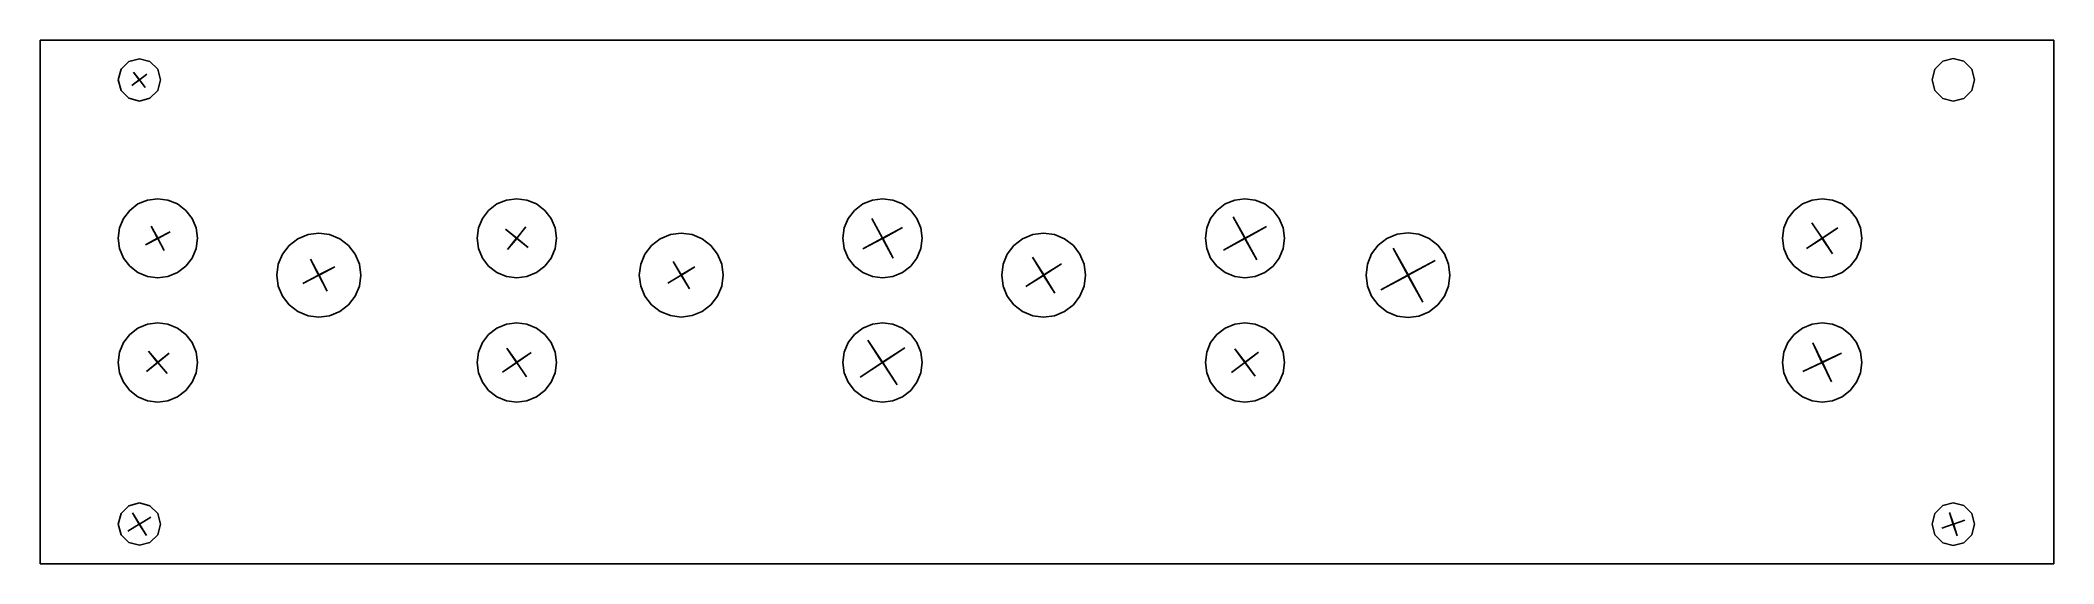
# Model space of a CAD drawing. Extents: x -1 to 163, y 0 to 318.
# Drawn here: x 0 to 162.6, y 0 to 42.3 of the extents above.
import ezdxf

# ---------------------------------------------------------------- set-up
doc = ezdxf.new("R2010")
doc.units = 0

msp = doc.modelspace()

# ---------------------------------------------------------------- linework, layer by layer
for p, q in [((162.56, 42.2935), (0, 42.2935)), ((0, 42.2935), (0, 0.000249)), ((162.56, 0.000249), (162.56, 42.2935)), ((7.999995, 40.804401), (7.145468, 40.575062)), ((8.854522, 40.575062), (7.999995, 40.804401)), ((154.4535, 40.824358), (153.593221, 40.591677)), ((155.313779, 40.591677), (154.4535, 40.824358)), ((6.5206, 39.94868), (6.29333, 39.0936)), ((6.29333, 39.0936), (6.5206, 38.23852)), ((7.145468, 40.575062), (6.5206, 39.94868)), ((7.392356, 38.625752), (7.99239, 39.094526)), ((7.999006, 39.085935), (7.392356, 38.625752)), ((7.99239, 39.094526), (7.532209, 39.701176)), ((7.532209, 39.701176), (8.000983, 39.101141)), ((8.46778, 38.4859), (7.999006, 39.085935)), ((8.000983, 39.101141), (8.607633, 39.561324)), ((8.607633, 39.561324), (8.007599, 39.09255)), ((8.007599, 39.09255), (8.46778, 38.4859)), ((9.47939, 39.94868), (8.854522, 40.575062)), ((9.70666, 39.0936), (9.47939, 39.94868)), ((9.47939, 38.23852), (9.70666, 39.0936)), ((9.70666, 39.0936), (9.70666, 39.0936)), ((152.967516, 39.957078), (152.747, 39.0936)), ((152.747, 39.0936), (152.967516, 38.230122)), ((153.593221, 40.591677), (152.967516, 39.957078)), ((155.939484, 39.957078), (155.313779, 40.591677)), ((156.16, 39.0936), (155.939484, 39.957078)), ((155.939484, 38.230122), (156.16, 39.0936)), ((156.16, 39.0936), (156.16, 39.0936)), ((6.5206, 38.23852), (7.145468, 37.612138)), ((7.145468, 37.612138), (7.999995, 37.382799)), ((7.999995, 37.382799), (8.854522, 37.612138)), ((8.854522, 37.612138), (9.47939, 38.23852)), ((152.967516, 38.230122), (153.593221, 37.595523)), ((153.593221, 37.595523), (154.4535, 37.362842)), ((154.4535, 37.362842), (155.313779, 37.595523)), ((155.313779, 37.595523), (155.939484, 38.230122)), ((8.666461, 29.38642), (7.888, 29.064881)), ((9.488, 29.4936), (8.666461, 29.38642)), ((10.309539, 29.38642), (9.488, 29.4936)), ((11.088, 29.064881), (10.309539, 29.38642)), ((37.647761, 29.38642), (36.8693, 29.064881)), ((38.4693, 29.4936), (37.647761, 29.38642)), ((39.290839, 29.38642), (38.4693, 29.4936)), ((40.0693, 29.064881), (39.290839, 29.38642)), ((67.183761, 29.386421), (66.4053, 29.064881)), ((68.0053, 29.4936), (67.183761, 29.386421)), ((68.826839, 29.386421), (68.0053, 29.4936)), ((69.6053, 29.064881), (68.826839, 29.386421)), ((96.442411, 29.38642), (95.66395, 29.064881)), ((97.26395, 29.4936), (96.442411, 29.38642)), ((98.085489, 29.38642), (97.26395, 29.4936)), ((98.86395, 29.064881), (98.085489, 29.38642)), ((143.045461, 29.38642), (142.267, 29.064881)), ((143.867, 29.4936), (143.045461, 29.38642)), ((144.688539, 29.38642), (143.867, 29.4936)), ((145.467, 29.064881), (144.688539, 29.38642)), ((6.716719, 27.8936), (6.39877, 27.128536)), ((7.220309, 28.551484), (6.716719, 27.8936)), ((7.888, 29.064881), (7.220309, 28.551484)), ((11.755691, 28.551484), (11.088, 29.064881)), ((12.259281, 27.8936), (11.755691, 28.551484)), ((12.57723, 27.128536), (12.259281, 27.8936)), ((35.698019, 27.8936), (35.38007, 27.128536)), ((36.201609, 28.551484), (35.698019, 27.8936)), ((36.8693, 29.064881), (36.201609, 28.551484)), ((40.736991, 28.551484), (40.0693, 29.064881)), ((41.240581, 27.8936), (40.736991, 28.551484)), ((41.55853, 27.128536), (41.240581, 27.8936)), ((65.234019, 27.8936), (64.916069, 27.128537)), ((65.737608, 28.551484), (65.234019, 27.8936)), ((66.4053, 29.064881), (65.737608, 28.551484)), ((67.98793, 26.298814), (67.145749, 27.893454)), ((67.145749, 27.893454), (68.010556, 26.310974)), ((70.272992, 28.551484), (69.6053, 29.064881)), ((70.776581, 27.8936), (70.272992, 28.551484)), ((71.094531, 27.128537), (70.776581, 27.8936)), ((94.492669, 27.8936), (94.17472, 27.128536)), ((94.996259, 28.551484), (94.492669, 27.8936)), ((95.66395, 29.064881), (94.996259, 28.551484)), ((97.244979, 26.29909), (96.314431, 28.02174)), ((96.314431, 28.02174), (97.269419, 26.31249)), ((99.531642, 28.551484), (98.86395, 29.064881)), ((100.035238, 27.8936), (99.531642, 28.551484)), ((100.353202, 27.128536), (100.035238, 27.8936)), ((141.095719, 27.8936), (140.77777, 27.128536)), ((141.599309, 28.551484), (141.095719, 27.8936)), ((142.267, 29.064881), (141.599309, 28.551484)), ((146.134691, 28.551484), (145.467, 29.064881)), ((146.638281, 27.8936), (146.134691, 28.551484)), ((146.95623, 27.128536), (146.638281, 27.8936)), ((6.39877, 27.128536), (6.288, 26.2936)), ((6.288, 26.2936), (6.39877, 25.458664)), ((8.497557, 25.766141), (9.477266, 26.296831)), ((9.484724, 26.282805), (8.497557, 25.766141)), ((9.477266, 26.296831), (8.960597, 27.283987)), ((8.960597, 27.283987), (9.491273, 26.304282)), ((10.0154, 25.3031), (9.484724, 26.282805)), ((9.491273, 26.304282), (10.47844, 26.820946)), ((10.47844, 26.820946), (9.498731, 26.290284)), ((9.498731, 26.290284), (10.0154, 25.3031)), ((12.688, 26.2936), (12.57723, 27.128536)), ((12.57723, 25.458664), (12.688, 26.2936)), ((12.688, 26.2936), (12.688, 26.2936)), ((20.794945, 26.257391), (20.087756, 25.712478)), ((21.619896, 26.598715), (20.794945, 26.257391)), ((22.49065, 26.71249), (21.619896, 26.598715)), ((23.361404, 26.598715), (22.49065, 26.71249)), ((24.186355, 26.257391), (23.361404, 26.598715)), ((24.893544, 25.712478), (24.186355, 26.257391)), ((35.38007, 27.128536), (35.2693, 26.2936)), ((35.2693, 26.2936), (35.38007, 25.458664)), ((38.457615, 26.292236), (37.550601, 27.027396)), ((37.550601, 27.027396), (38.467992, 26.305246)), ((37.73546, 25.374845), (38.457615, 26.292236)), ((38.470609, 26.28185), (37.73546, 25.374845)), ((38.467992, 26.305246), (39.203141, 27.212251)), ((39.388, 25.5597), (38.470609, 26.28185)), ((39.203141, 27.212251), (38.480986, 26.29486)), ((38.480986, 26.29486), (39.388, 25.5597)), ((41.6693, 26.2936), (41.55853, 27.128536)), ((41.55853, 25.458664), (41.6693, 26.2936)), ((41.6693, 26.2936), (41.6693, 26.2936)), ((50.05597, 26.250534), (49.349331, 25.707189)), ((50.87984, 26.590828), (50.05597, 26.250534)), ((51.7493, 26.70426), (50.87984, 26.590828)), ((52.61876, 26.590828), (51.7493, 26.70426)), ((53.44263, 26.250534), (52.61876, 26.590828)), ((54.149269, 25.707189), (53.44263, 26.250534)), ((64.916069, 27.128537), (64.8053, 26.2936)), ((64.8053, 26.2936), (64.91607, 25.458664)), ((66.40546, 25.434001), (67.98793, 26.298814)), ((68.00009, 26.27618), (66.40546, 25.434001)), ((68.8649, 24.6937), (68.00009, 26.27618)), ((68.010556, 26.310974), (69.605186, 27.153153)), ((69.605186, 27.153153), (68.022716, 26.28834)), ((68.022716, 26.28834), (68.8649, 24.6937)), ((71.09453, 25.458664), (71.2053, 26.2936)), ((71.2053, 26.2936), (71.094531, 27.128537)), ((71.2053, 26.2936), (71.2053, 26.2936)), ((79.312245, 26.257391), (78.605056, 25.712478)), ((80.137196, 26.598715), (79.312245, 26.257391)), ((81.00795, 26.71249), (80.137196, 26.598715)), ((81.878704, 26.598715), (81.00795, 26.71249)), ((82.703655, 26.257391), (81.878704, 26.598715)), ((83.410844, 25.712478), (82.703655, 26.257391)), ((94.17472, 27.128536), (94.06395, 26.2936)), ((94.06395, 26.2936), (94.174734, 25.458664)), ((95.535749, 25.344079), (97.244979, 26.29909)), ((97.258409, 26.27465), (95.535749, 25.344079)), ((98.2134, 24.5654), (97.258409, 26.27465)), ((97.269419, 26.31249), (98.992079, 27.243061)), ((98.992079, 27.243061), (97.282849, 26.28805)), ((97.282849, 26.28805), (98.2134, 24.5654)), ((100.464, 26.2936), (100.353202, 27.128536)), ((100.353205, 25.458664), (100.463975, 26.2936)), ((100.463975, 26.2936), (100.464, 26.2936)), ((108.723676, 26.277951), (108.01485, 25.728323)), ((109.551866, 26.622373), (108.723676, 26.277951)), ((110.4265, 26.73718), (109.551866, 26.622373)), ((111.301134, 26.622373), (110.4265, 26.73718)), ((112.129324, 26.277951), (111.301134, 26.622373)), ((112.83815, 25.728323), (112.129324, 26.277951)), ((140.77777, 27.128536), (140.667, 26.2936)), ((140.667, 26.2936), (140.77777, 25.458664)), ((142.612493, 25.459207), (143.851873, 26.296531)), ((143.863673, 26.27878), (142.612493, 25.459207)), ((143.851873, 26.296531), (143.032281, 27.547701)), ((143.032281, 27.547701), (143.869608, 26.308321)), ((144.701, 25.0394), (143.863673, 26.27878)), ((143.869608, 26.308321), (145.120788, 27.127894)), ((145.120788, 27.127894), (143.881408, 26.29057)), ((143.881408, 26.29057), (144.701, 25.0394)), ((147.067, 26.2936), (146.95623, 27.128536)), ((146.95623, 25.458664), (147.067, 26.2936)), ((147.067, 26.2936), (147.067, 26.2936)), ((6.39877, 25.458664), (6.716719, 24.6936)), ((6.716719, 24.6936), (7.220309, 24.035716)), ((11.755691, 24.035716), (12.259281, 24.6936)), ((12.259281, 24.6936), (12.57723, 25.458664)), ((19.554977, 25.014406), (19.219446, 24.202879)), ((20.087756, 25.712478), (19.554977, 25.014406)), ((22.476842, 23.321955), (21.823212, 24.603665)), ((21.823212, 24.603665), (22.49503, 23.331405)), ((25.426323, 25.014406), (24.893544, 25.712478)), ((25.761854, 24.202879), (25.426323, 25.014406)), ((35.38007, 25.458664), (35.698019, 24.6936)), ((35.698019, 24.6936), (36.201609, 24.035716)), ((40.736991, 24.035716), (41.240581, 24.6936)), ((41.240581, 24.6936), (41.55853, 25.458664)), ((48.816366, 25.01093), (48.479871, 24.201239)), ((49.349331, 25.707189), (48.816366, 25.01093)), ((51.736863, 23.320615), (51.088142, 24.411175)), ((51.088142, 24.411175), (51.752329, 23.329955)), ((54.682239, 25.01093), (54.149269, 25.707189)), ((55.018746, 24.201239), (54.682239, 25.01093)), ((64.91607, 25.458664), (65.234019, 24.6936)), ((65.234019, 24.6936), (65.737609, 24.035716)), ((70.272991, 24.035716), (70.776581, 24.6936)), ((70.776581, 24.6936), (71.09453, 25.458664)), ((78.072277, 25.014406), (77.736746, 24.202879)), ((78.605056, 25.712478), (78.072277, 25.014406)), ((80.991215, 23.321323), (80.096475, 24.764013)), ((80.096475, 24.764013), (81.01167, 23.334223)), ((83.943623, 25.014406), (83.410844, 25.712478)), ((84.279154, 24.202879), (83.943623, 25.014406)), ((94.174734, 25.458664), (94.492691, 24.6936)), ((94.492691, 24.6936), (94.996283, 24.035716)), ((99.531666, 24.035716), (100.035256, 24.6936)), ((100.035256, 24.6936), (100.353205, 25.458664)), ((107.482655, 25.024808), (107.150051, 24.207777)), ((108.01485, 25.728323), (107.482655, 25.024808)), ((110.40296, 23.32458), (109.2327, 25.50178)), ((109.2327, 25.50178), (110.43385, 23.34148)), ((110.43385, 23.34148), (112.61103, 24.51174)), ((112.61103, 24.51174), (110.45074, 23.31057)), ((113.370345, 25.024808), (112.83815, 25.728323)), ((113.702949, 24.207777), (113.370345, 25.024808)), ((140.77777, 25.458664), (141.095719, 24.6936)), ((141.095719, 24.6936), (141.599309, 24.035716)), ((146.134691, 24.035716), (146.638281, 24.6936)), ((146.638281, 24.6936), (146.95623, 25.458664)), ((7.220309, 24.035716), (7.888, 23.522319)), ((7.888, 23.522319), (8.666461, 23.20078)), ((8.666461, 23.20078), (9.488, 23.0936)), ((9.488, 23.0936), (10.309539, 23.20078)), ((10.309539, 23.20078), (11.088, 23.522319)), ((11.088, 23.522319), (11.755691, 24.035716)), ((19.219446, 24.202879), (19.104, 23.3176)), ((19.104, 23.3176), (19.219446, 22.432321)), ((21.204572, 22.650154), (22.476842, 23.321955)), ((22.486282, 23.30378), (21.204572, 22.650154)), ((23.1581, 22.0315), (22.486282, 23.30378)), ((22.49503, 23.331405), (23.77674, 23.985031)), ((23.77674, 23.985031), (22.50447, 23.313202)), ((22.50447, 23.313202), (23.1581, 22.0315)), ((25.8773, 23.3176), (25.761854, 24.202879)), ((25.761854, 22.432321), (25.8773, 23.3176)), ((25.8773, 23.3176), (25.8773, 23.3176)), ((36.201609, 24.035716), (36.8693, 23.522319)), ((36.8693, 23.522319), (37.647761, 23.20078)), ((37.647761, 23.20078), (38.4693, 23.0936)), ((38.4693, 23.0936), (39.290839, 23.20078)), ((39.290839, 23.20078), (40.0693, 23.522319)), ((40.0693, 23.522319), (40.736991, 24.035716)), ((48.479871, 24.201239), (48.36264, 23.3176)), ((48.36264, 23.3176), (48.479882, 22.433961)), ((50.655633, 22.656406), (51.736863, 23.320615)), ((51.746213, 23.30515), (50.655633, 22.656406)), ((52.4104, 22.2239), (51.746213, 23.30515)), ((51.752329, 23.329955), (52.842909, 23.97867)), ((52.842909, 23.97867), (51.761679, 23.314489)), ((51.761679, 23.314489), (52.4104, 22.2239)), ((55.136, 23.3176), (55.018746, 24.201239)), ((55.018749, 22.433961), (55.13598, 23.3176)), ((55.13598, 23.3176), (55.136, 23.3176)), ((65.737609, 24.035716), (66.4053, 23.522319)), ((66.4053, 23.522319), (67.183761, 23.20078)), ((67.183761, 23.20078), (68.0053, 23.0936)), ((68.0053, 23.0936), (68.826839, 23.20078)), ((68.826839, 23.20078), (69.6053, 23.522319)), ((69.6053, 23.522319), (70.272991, 24.035716)), ((77.736746, 24.202879), (77.6213, 23.3176)), ((77.6213, 23.3176), (77.736746, 22.432321)), ((79.561425, 22.406133), (80.991215, 23.321323)), ((81.004105, 23.30089), (79.561425, 22.406133)), ((81.9193, 21.8711), (81.004105, 23.30089)), ((81.01167, 23.334223), (82.45435, 24.228951)), ((82.45435, 24.228951), (81.02456, 23.313761)), ((81.02456, 23.313761), (81.9193, 21.8711)), ((84.3946, 23.3176), (84.279154, 24.202879)), ((84.279154, 22.432321), (84.3946, 23.3176)), ((84.3946, 23.3176), (84.3946, 23.3176)), ((94.996283, 24.035716), (95.663975, 23.522319)), ((95.663975, 23.522319), (96.442436, 23.20078)), ((96.442436, 23.20078), (97.263975, 23.0936)), ((97.263975, 23.0936), (98.085514, 23.20078)), ((98.085514, 23.20078), (98.863975, 23.522319)), ((98.863975, 23.522319), (99.531666, 24.035716)), ((107.150051, 24.207777), (107.04, 23.3176)), ((107.04, 23.3176), (107.150051, 22.427423)), ((108.24267, 22.12344), (110.40296, 23.32458)), ((110.41985, 23.2937), (108.24267, 22.12344)), ((111.621, 21.1334), (110.41985, 23.2937)), ((110.45074, 23.31057), (111.621, 21.1334)), ((113.813, 23.3176), (113.702949, 24.207777)), ((113.702949, 22.427423), (113.813, 23.3176)), ((113.813, 23.3176), (113.813, 23.3176)), ((141.599309, 24.035716), (142.267, 23.522319)), ((142.267, 23.522319), (143.045461, 23.20078)), ((143.045461, 23.20078), (143.867, 23.0936)), ((143.867, 23.0936), (144.688539, 23.20078)), ((144.688539, 23.20078), (145.467, 23.522319)), ((145.467, 23.522319), (146.134691, 24.035716)), ((19.219446, 22.432321), (19.554977, 21.620794)), ((19.554977, 21.620794), (20.087756, 20.922722)), ((24.893544, 20.922722), (25.426323, 21.620794)), ((25.426323, 21.620794), (25.761854, 22.432321)), ((48.479882, 22.433961), (48.816384, 21.62427)), ((48.816384, 21.62427), (49.349351, 20.928011)), ((54.149289, 20.928011), (54.682254, 21.62427)), ((54.682254, 21.62427), (55.018749, 22.433961)), ((77.736746, 22.432321), (78.072277, 21.620794)), ((78.072277, 21.620794), (78.605056, 20.922722)), ((83.410844, 20.922722), (83.943623, 21.620794)), ((83.943623, 21.620794), (84.279154, 22.432321)), ((107.150051, 22.427423), (107.482655, 21.610392)), ((107.482655, 21.610392), (108.01485, 20.906877)), ((112.83815, 20.906877), (113.370345, 21.610392)), ((113.370345, 21.610392), (113.702949, 22.427423)), ((20.087756, 20.922722), (20.794945, 20.377809)), ((20.794945, 20.377809), (21.619896, 20.036485)), ((21.619896, 20.036485), (22.49065, 19.92271)), ((22.49065, 19.92271), (23.361404, 20.036485)), ((23.361404, 20.036485), (24.186355, 20.377809)), ((24.186355, 20.377809), (24.893544, 20.922722)), ((49.349351, 20.928011), (50.05599, 20.384666)), ((50.05599, 20.384666), (50.87986, 20.044372)), ((50.87986, 20.044372), (51.74932, 19.93094)), ((51.74932, 19.93094), (52.61878, 20.044372)), ((52.61878, 20.044372), (53.44265, 20.384666)), ((53.44265, 20.384666), (54.149289, 20.928011)), ((78.605056, 20.922722), (79.312245, 20.377809)), ((79.312245, 20.377809), (80.137196, 20.036485)), ((80.137196, 20.036485), (81.00795, 19.92271)), ((81.00795, 19.92271), (81.878704, 20.036485)), ((81.878704, 20.036485), (82.703655, 20.377809)), ((82.703655, 20.377809), (83.410844, 20.922722)), ((108.01485, 20.906877), (108.723676, 20.357249)), ((108.723676, 20.357249), (109.551866, 20.012827)), ((109.551866, 20.012827), (110.4265, 19.89802)), ((110.4265, 19.89802), (111.301134, 20.012827)), ((111.301134, 20.012827), (112.129324, 20.357249)), ((112.129324, 20.357249), (112.83815, 20.906877)), ((7.220309, 18.524784), (6.716719, 17.8669)), ((7.888, 19.038181), (7.220309, 18.524784)), ((8.666461, 19.35972), (7.888, 19.038181)), ((9.488, 19.4669), (8.666461, 19.35972)), ((10.309539, 19.35972), (9.488, 19.4669)), ((11.088, 19.038181), (10.309539, 19.35972)), ((11.755691, 18.524784), (11.088, 19.038181)), ((12.259281, 17.8669), (11.755691, 18.524784)), ((36.201609, 18.524784), (35.698019, 17.8669)), ((36.8693, 19.038181), (36.201609, 18.524784)), ((37.647761, 19.35972), (36.8693, 19.038181)), ((38.4693, 19.4669), (37.647761, 19.35972)), ((39.290839, 19.35972), (38.4693, 19.4669)), ((40.0693, 19.038181), (39.290839, 19.35972)), ((40.736991, 18.524784), (40.0693, 19.038181)), ((41.240581, 17.8669), (40.736991, 18.524784)), ((65.737608, 18.524784), (65.234019, 17.8669)), ((66.4053, 19.038181), (65.737608, 18.524784)), ((67.183761, 19.359721), (66.4053, 19.038181)), ((67.98417, 16.27132), (66.82495, 18.07201)), ((66.82495, 18.07201), (68.00969, 16.288)), ((68.0053, 19.4669), (67.183761, 19.359721)), ((68.826839, 19.359721), (68.0053, 19.4669)), ((69.6053, 19.038181), (68.826839, 19.359721)), ((70.272992, 18.524784), (69.6053, 19.038181)), ((70.776581, 17.8669), (70.272992, 18.524784)), ((94.996259, 18.524784), (94.492669, 17.8669)), ((95.66395, 19.038181), (94.996259, 18.524784)), ((96.442411, 19.35972), (95.66395, 19.038181)), ((97.26395, 19.4669), (96.442411, 19.35972)), ((98.085489, 19.35972), (97.26395, 19.4669)), ((98.86395, 19.038181), (98.085489, 19.35972)), ((99.531642, 18.524784), (98.86395, 19.038181)), ((100.035238, 17.8669), (99.531642, 18.524784)), ((141.599309, 18.524784), (141.095719, 17.8669)), ((142.267, 19.038181), (141.599309, 18.524784)), ((143.045461, 19.35972), (142.267, 19.038181)), ((143.867, 19.4669), (143.045461, 19.35972)), ((144.688539, 19.35972), (143.867, 19.4669)), ((145.467, 19.038181), (144.688539, 19.35972)), ((146.134691, 18.524784), (145.467, 19.038181)), ((146.638281, 17.8669), (146.134691, 18.524784)), ((6.39877, 17.101836), (6.288, 16.2669)), ((6.288, 16.2669), (6.39877, 15.431964)), ((6.716719, 17.8669), (6.39877, 17.101836)), ((8.580986, 15.522996), (9.47632, 16.268062)), ((9.47632, 16.268062), (8.744087, 17.173938)), ((8.744087, 17.173938), (9.489147, 16.278589)), ((9.489147, 16.278589), (10.395001, 17.010814)), ((10.395001, 17.010814), (9.499667, 16.265776)), ((9.499667, 16.265776), (10.2319, 15.3599)), ((12.57723, 17.101836), (12.259281, 17.8669)), ((12.688, 16.2669), (12.57723, 17.101836)), ((12.57723, 15.431964), (12.688, 16.2669)), ((12.688, 16.2669), (12.688, 16.2669)), ((35.38007, 17.101836), (35.2693, 16.2669)), ((35.2693, 16.2669), (35.38007, 15.431964)), ((35.698019, 17.8669), (35.38007, 17.101836)), ((37.305689, 15.47651), (38.455479, 16.269554)), ((38.455479, 16.269554), (37.678894, 17.430534)), ((37.678894, 17.430534), (38.471935, 16.280734)), ((38.471935, 16.280734), (39.632905, 17.057324)), ((39.632905, 17.057324), (38.483115, 16.26428)), ((38.483115, 16.26428), (39.2597, 15.1033)), ((41.55853, 17.101836), (41.240581, 17.8669)), ((41.6693, 16.2669), (41.55853, 17.101836)), ((41.55853, 15.431964), (41.6693, 16.2669)), ((41.6693, 16.2669), (41.6693, 16.2669)), ((64.916069, 17.101837), (64.8053, 16.2669)), ((64.8053, 16.2669), (64.91607, 15.431964)), ((65.234019, 17.8669), (64.916069, 17.101837)), ((66.20017, 15.08658), (67.98417, 16.27132)), ((68.00969, 16.288), (69.81038, 17.44723)), ((69.81038, 17.44723), (68.02639, 16.26249)), ((68.02639, 16.26249), (69.1856, 14.4618)), ((71.094531, 17.101837), (70.776581, 17.8669)), ((71.09453, 15.431964), (71.2053, 16.2669)), ((71.2053, 16.2669), (71.094531, 17.101837)), ((71.2053, 16.2669), (71.2053, 16.2669)), ((94.17472, 17.101836), (94.06395, 16.2669)), ((94.06395, 16.2669), (94.174734, 15.431964)), ((94.492669, 17.8669), (94.17472, 17.101836)), ((96.164459, 15.445674), (97.250339, 16.268831)), ((97.250339, 16.268831), (96.442735, 17.366331)), ((96.442735, 17.366331), (97.265886, 16.280451)), ((97.265886, 16.280451), (98.363376, 17.088057)), ((98.363376, 17.088057), (97.277496, 16.2649)), ((97.277496, 16.2649), (98.0851, 15.1674)), ((100.353202, 17.101836), (100.035238, 17.8669)), ((100.464, 16.2669), (100.353202, 17.101836)), ((100.353205, 15.431964), (100.463975, 16.2669)), ((100.463975, 16.2669), (100.464, 16.2669)), ((140.77777, 17.101836), (140.667, 16.2669)), ((140.667, 16.2669), (140.77777, 15.431964)), ((141.095719, 17.8669), (140.77777, 17.101836)), ((142.296613, 15.523224), (143.850003, 16.272693)), ((143.850003, 16.272693), (143.122723, 17.836623)), ((143.122723, 17.836623), (143.872203, 16.283213)), ((143.872203, 16.283213), (145.436113, 17.010499)), ((145.436113, 17.010499), (143.882723, 16.261002)), ((143.882723, 16.261002), (144.61, 14.6971)), ((146.95623, 17.101836), (146.638281, 17.8669)), ((147.067, 16.2669), (146.95623, 17.101836)), ((146.95623, 15.431964), (147.067, 16.2669)), ((147.067, 16.2669), (147.067, 16.2669)), ((6.39877, 15.431964), (6.716719, 14.6669)), ((6.716719, 14.6669), (7.220309, 14.009016)), ((9.48684, 16.255249), (8.580986, 15.522996)), ((10.2319, 15.3599), (9.48684, 16.255249)), ((11.755691, 14.009016), (12.259281, 14.6669)), ((12.259281, 14.6669), (12.57723, 15.431964)), ((35.38007, 15.431964), (35.698019, 14.6669)), ((35.698019, 14.6669), (36.201609, 14.009016)), ((38.466659, 16.2531), (37.305689, 15.47651)), ((39.2597, 15.1033), (38.466659, 16.2531)), ((40.736991, 14.009016), (41.240581, 14.6669)), ((41.240581, 14.6669), (41.55853, 15.431964)), ((64.91607, 15.431964), (65.234019, 14.6669)), ((65.234019, 14.6669), (65.737609, 14.009016)), ((68.00086, 16.24578), (66.20017, 15.08658)), ((69.1856, 14.4618), (68.00086, 16.24578)), ((70.272991, 14.009016), (70.776581, 14.6669)), ((70.776581, 14.6669), (71.09453, 15.431964)), ((94.174734, 15.431964), (94.492691, 14.6669)), ((94.492691, 14.6669), (94.996283, 14.009016)), ((97.261949, 16.25328), (96.164459, 15.445674)), ((98.0851, 15.1674), (97.261949, 16.25328)), ((99.531666, 14.009016), (100.035256, 14.6669)), ((100.035256, 14.6669), (100.353205, 15.431964)), ((140.77777, 15.431964), (141.095719, 14.6669)), ((141.095719, 14.6669), (141.599309, 14.009016)), ((143.860523, 16.25051), (142.296613, 15.523224)), ((144.61, 14.6971), (143.860523, 16.25051)), ((146.134691, 14.009016), (146.638281, 14.6669)), ((146.638281, 14.6669), (146.95623, 15.431964)), ((7.220309, 14.009016), (7.888, 13.495619)), ((7.888, 13.495619), (8.666461, 13.17408)), ((8.666461, 13.17408), (9.488, 13.0669)), ((9.488, 13.0669), (10.309539, 13.17408)), ((10.309539, 13.17408), (11.088, 13.495619)), ((11.088, 13.495619), (11.755691, 14.009016)), ((36.201609, 14.009016), (36.8693, 13.495619)), ((36.8693, 13.495619), (37.647761, 13.17408)), ((37.647761, 13.17408), (38.4693, 13.0669)), ((38.4693, 13.0669), (39.290839, 13.17408)), ((39.290839, 13.17408), (40.0693, 13.495619)), ((40.0693, 13.495619), (40.736991, 14.009016)), ((65.737609, 14.009016), (66.4053, 13.495619)), ((66.4053, 13.495619), (67.183761, 13.17408)), ((67.183761, 13.17408), (68.0053, 13.0669)), ((68.0053, 13.0669), (68.826839, 13.17408)), ((68.826839, 13.17408), (69.6053, 13.495619)), ((69.6053, 13.495619), (70.272991, 14.009016)), ((94.996283, 14.009016), (95.663975, 13.495619)), ((95.663975, 13.495619), (96.442436, 13.17408)), ((96.442436, 13.17408), (97.263975, 13.0669)), ((97.263975, 13.0669), (98.085514, 13.17408)), ((98.085514, 13.17408), (98.863975, 13.495619)), ((98.863975, 13.495619), (99.531666, 14.009016)), ((141.599309, 14.009016), (142.267, 13.495619)), ((142.267, 13.495619), (143.045461, 13.17408)), ((143.045461, 13.17408), (143.867, 13.0669)), ((143.867, 13.0669), (144.688539, 13.17408)), ((144.688539, 13.17408), (145.467, 13.495619)), ((145.467, 13.495619), (146.134691, 14.009016)), ((7.999995, 4.911051), (7.145468, 4.681712)), ((8.854522, 4.681712), (7.999995, 4.911051)), ((154.4535, 4.931008), (153.593221, 4.698327)), ((155.313779, 4.698327), (154.4535, 4.931008)), ((6.5206, 4.05533), (6.29333, 3.20025)), ((7.145468, 4.681712), (6.5206, 4.05533)), ((7.989448, 3.20279), (7.43598, 4.127152)), ((7.43598, 4.127152), (8.002556, 3.210777)), ((8.002556, 3.210777), (8.926909, 3.764243)), ((8.926909, 3.764243), (8.010532, 3.197682)), ((9.47939, 4.05533), (8.854522, 4.681712)), ((9.70666, 3.20025), (9.47939, 4.05533)), ((152.967516, 4.063728), (152.747, 3.20025)), ((153.593221, 4.698327), (152.967516, 4.063728)), ((154.444367, 3.204562), (154.135407, 4.132169)), ((154.135407, 4.132169), (154.457546, 3.209077)), ((154.457546, 3.209077), (155.385153, 3.518025)), ((155.385153, 3.518025), (154.462042, 3.195897)), ((155.939484, 4.063728), (155.313779, 4.698327)), ((156.16, 3.20025), (155.939484, 4.063728)), ((6.29333, 3.20025), (6.5206, 2.34517)), ((6.5206, 2.34517), (7.145468, 1.718788)), ((7.073071, 2.636229), (7.989448, 3.20279)), ((7.997424, 3.189695), (7.073071, 2.636229)), ((7.145468, 1.718788), (7.999995, 1.489449)), ((8.564, 2.27332), (7.997424, 3.189695)), ((7.999995, 1.489449), (8.854522, 1.718788)), ((8.010532, 3.197682), (8.564, 2.27332)), ((8.854522, 1.718788), (9.47939, 2.34517)), ((9.47939, 2.34517), (9.70666, 3.20025)), ((9.70666, 3.20025), (9.70666, 3.20025)), ((152.747, 3.20025), (152.967516, 2.336772)), ((152.967516, 2.336772), (153.593221, 1.702173)), ((153.521256, 2.882434), (154.444367, 3.204562)), ((154.448863, 3.191382), (153.521256, 2.882434)), ((153.593221, 1.702173), (154.4535, 1.469492)), ((154.771, 2.26829), (154.448863, 3.191382)), ((154.4535, 1.469492), (155.313779, 1.702173)), ((154.462042, 3.195897), (154.771, 2.26829)), ((155.313779, 1.702173), (155.939484, 2.336772)), ((155.939484, 2.336772), (156.16, 3.20025)), ((156.16, 3.20025), (156.16, 3.20025)), ((0, 0.000249), (162.56, 0.000249)), ((0, 0.000249), (0, 0.000249))]:
    msp.add_line(p, q)

doc.saveas('drawing.dxf')
